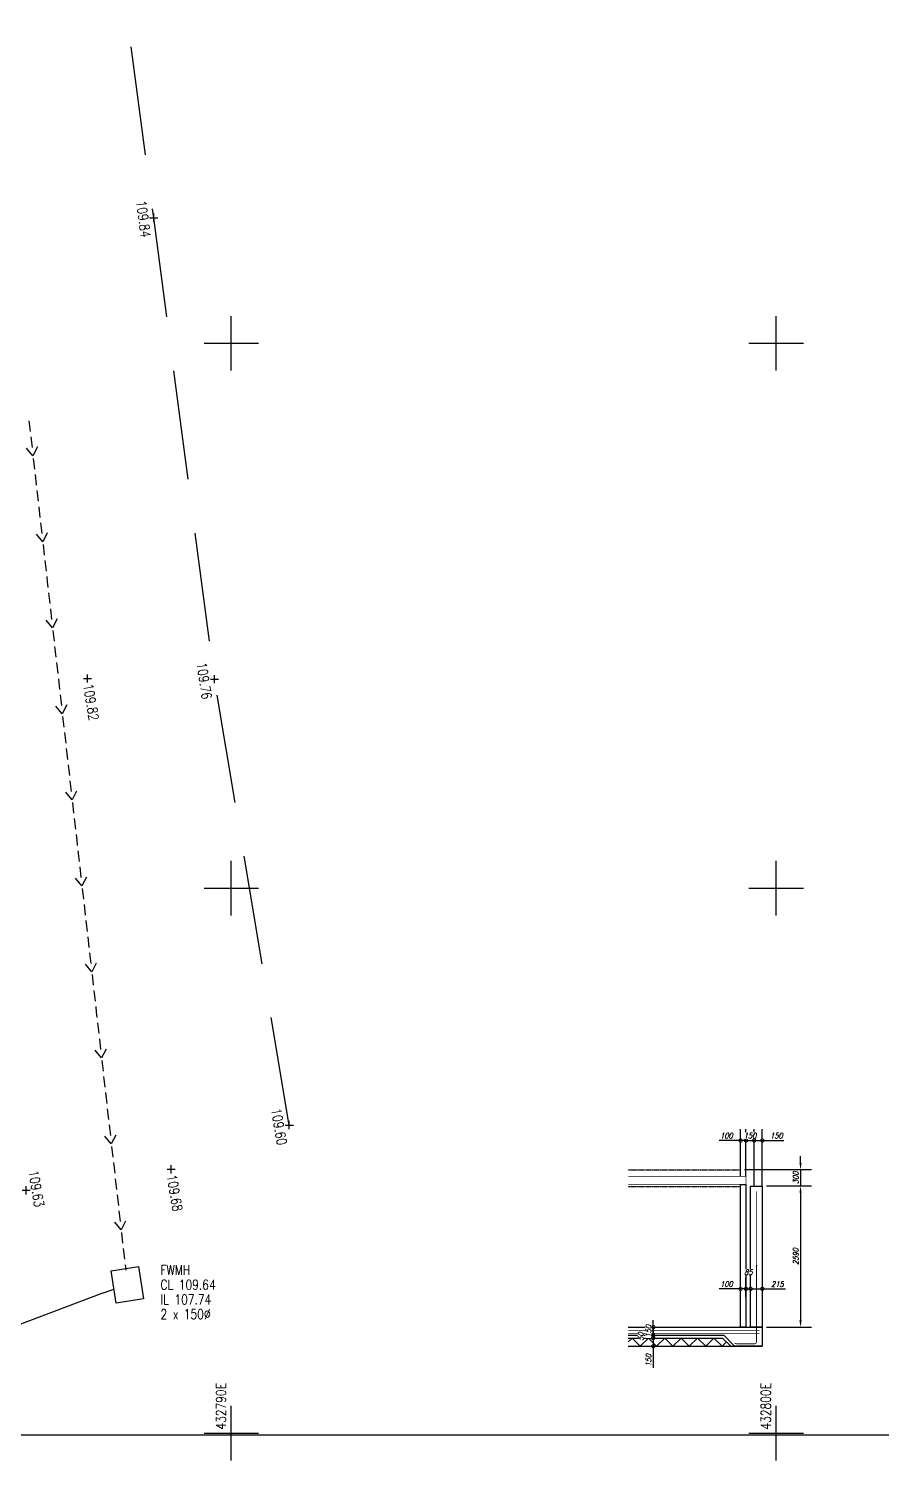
# Model space of a CAD drawing. Header units: millimetres. Extents: x 929802 to 1112248, y 1926852 to 2050811.
# Drawn here: x 998776 to 1014423, y 1969668 to 1995942 of the extents above; entities that cross this region are included whole.
import ezdxf
from ezdxf.enums import TextEntityAlignment as Align

# ---------------------------------------------------------------- set-up
doc = ezdxf.new("R2010")
doc.units = ezdxf.units.MM
doc.linetypes.add('16764-Topo$0$Dashed', pattern=[3, 2, -1])
doc.linetypes.add('PHANTOM2', pattern=[1.25, 0.625, -0.125, 0.125, -0.125, 0.125, -0.125])
doc.layers.get('Defpoints').update_dxf_attribs({"color": 41})
for name, color, linetype in [('16764-Topo$0$SV_$_Grid', 7, 'Continuous'), ('16764-Topo$0$SV_Drainage Text', 132, 'Continuous'), ('16764-Topo$0$SV_Misc Text', 7, 'Continuous'), ('16764-Topo$0$SV_Road Channels', 2, 'Continuous'), ('16764-Topo$0$SV_Road Levels', 7, 'Continuous'), ('16764-Topo$0$SV_Street Furniture', 9, 'Continuous'), ('CHB+00_Dims-GA', 8, 'Continuous'), ('CHB+00_Groundslab', 4, 'Continuous'), ('CHB+00_Levels', 8, 'Continuous'), ('CHB+00_Rebar', 1, 'Continuous'), ('CHB+00_Walls-LB Ghost', 252, 'Continuous'), ('CHB+01_Walls-LB', 3, 'Continuous'), ('CHB-00_SOPs', 211, 'Continuous'), ('X-Ref-Site', 7, 'Continuous')]:
    doc.layers.add(name, color=color, linetype=linetype)
doc.layers.get('X-Ref-Site').off()
doc.styles.add('16764-Topo$0$Default', font='RomanS', dxfattribs={"width": 0.8})
doc.styles.add('Romans15', font='romans.shx', dxfattribs={"width": 0.8, "oblique": 15})
doc.dimstyles.new('CHB_1-1', dxfattribs={"dimtxt": 2, "dimasz": 2.5, "dimexe": 4, "dimexo": 1.5, "dimgap": 0.75, "dimtad": 1, "dimdec": 0, "dimdsep": 46, "dimtxsty": 'Romans15', "dimcen": 1.5, "dimclrd": 8, "dimclre": 8, "dimclrt": 7, "dimadec": 0, "dimazin": 0, "dimtfac": 1, "dimtdec": 0, "dimtmove": 0, "dimatfit": 3, "dimfxl": 1, "dimarcsym": 0})

# ---------------------------------------------------------------- blocks, each defined once
blk = doc.blocks.new('16764-Topo$0$PT_PLUS')
at = {"color": 0, "linetype": 'Continuous', "flags": 128}
for points in [[(-0.5, 0), (0.5, 0)], [(0, -0.5), (0, 0.5)]]:
    blk.add_lwpolyline(points, dxfattribs=at)
blk = doc.blocks.new('16764-Topo$0$ARROW FOUL')
at = {"color": 32, "linetype": 'Continuous', "flags": 128}
for points in [[(0.144394, 0), (0, 0)], [(0.144394, 0), (1.383377, 0)], [(2.063735, 0), (1.383377, 0.093452)], [(1.383377, -0.089226), (1.383377, 0.093452)], [(1.383377, -0.089226), (2.063735, 0)]]:
    blk.add_lwpolyline(points, dxfattribs=at)
blk = doc.blocks.new('16764-Topo')
at = {"layer": '16764-Topo$0$SV_$_Grid', "color": 7, "linetype": 'Continuous', "flags": 128}
blk.add_lwpolyline([(432717.307774, 221799.962952), (432717.307774, 221880.642948), (432821.1047, 221880.642948), (432821.1047, 221799.962952)], close=True, dxfattribs=at)
for points in [[(432790, 221819.5), (432790, 221820.5)], [(432800, 221819.5), (432800, 221820.5)], [(432789.5, 221820), (432790.5, 221820)], [(432799.5, 221820), (432800.5, 221820)], [(432790, 221809.5), (432790, 221810.5)], [(432800, 221809.5), (432800, 221810.5)], [(432789.5, 221810), (432790.5, 221810)], [(432799.5, 221810), (432800.5, 221810)], [(432790, 221799.5), (432790, 221800.5)], [(432790, 221799.962952), (432790, 221800.462952)], [(432800, 221799.5), (432800, 221800.5)], [(432800, 221799.962952), (432800, 221800.462952)], [(432789.5, 221800), (432790.5, 221800)], [(432799.5, 221800), (432800.5, 221800)]]:
    blk.add_lwpolyline(points, dxfattribs=at)
at = {"layer": '16764-Topo$0$SV_Drainage Text', "color": 32, "linetype": 'Continuous'}
for p, q in [((432786.287127, 221818.579053), (432786.309577, 221818.38196)), ((432786.320802, 221818.283414), (432786.343252, 221818.086322)), ((432786.365887, 221817.887607), (432786.388337, 221817.690514)), ((432786.399562, 221817.591968), (432786.422012, 221817.394876)), ((432786.466912, 221817.000691), (432786.489362, 221816.803599)), ((432786.500587, 221816.705053), (432786.523037, 221816.50796)), ((432786.545672, 221816.309245), (432786.568122, 221816.112153)), ((432786.579347, 221816.013607), (432786.601798, 221815.816514)), ((432786.646698, 221815.42233), (432786.669148, 221815.225237)), ((432786.680373, 221815.126691), (432786.702823, 221814.929599)), ((432786.725458, 221814.730884), (432786.747908, 221814.533791)), ((432786.759133, 221814.435245), (432786.781583, 221814.238153)), ((432786.826483, 221813.843968), (432786.848933, 221813.646876)), ((432786.860158, 221813.54833), (432786.882609, 221813.351237)), ((432786.905243, 221813.152522), (432786.927694, 221812.95543)), ((432786.938919, 221812.856884), (432786.961369, 221812.659791)), ((432787.006269, 221812.265607), (432787.028719, 221812.068514)), ((432787.039944, 221811.969968), (432787.062394, 221811.772876)), ((432787.085029, 221811.574161), (432787.107479, 221811.377068)), ((432787.118704, 221811.278522), (432787.141154, 221811.08143)), ((432787.186054, 221810.687245), (432787.208505, 221810.490153)), ((432787.21973, 221810.391607), (432787.24218, 221810.194514)), ((432787.264815, 221809.995799), (432787.287265, 221809.798707)), ((432787.29849, 221809.700161), (432787.32094, 221809.503069)), ((432787.36584, 221809.108884), (432787.38829, 221808.911791)), ((432787.399515, 221808.813245), (432787.421965, 221808.616153)), ((432787.4446, 221808.417438), (432787.46705, 221808.220346)), ((432787.478275, 221808.121799), (432787.500725, 221807.924707)), ((432787.545626, 221807.530522), (432787.568076, 221807.33343)), ((432787.579301, 221807.234884), (432787.601751, 221807.037792)), ((432787.624386, 221806.839077), (432787.646836, 221806.641984)), ((432787.658061, 221806.543438), (432787.680511, 221806.346346)), ((432787.725411, 221805.952161), (432787.747861, 221805.755069)), ((432787.759086, 221805.656522), (432787.781536, 221805.45943)), ((432787.804171, 221805.260715), (432787.826621, 221805.063623)), ((432787.837846, 221804.965077), (432787.860297, 221804.767984)), ((432787.905197, 221804.373799), (432787.927647, 221804.176707)), ((432787.938872, 221804.078161), (432787.961322, 221803.881069)), ((432787.983957, 221803.682354), (432788.006407, 221803.485261)), ((432788.017632, 221803.386715), (432788.040082, 221803.189623)), ((432788.051307, 221803.091077), (432788.062532, 221802.99253))]:
    blk.add_line(p, q, dxfattribs=at)
at = {"layer": '16764-Topo$0$SV_Drainage Text', "color": 32, "linetype": 'Continuous', "flags": 128}
for points in [[(432786.44269, 221818.096929), (432786.360309, 221817.936575), (432786.243975, 221818.074294)], [(432786.433237, 221817.29633), (432786.444462, 221817.197783), (432786.455687, 221817.099237)], [(432786.622476, 221816.518568), (432786.540094, 221816.358214), (432786.423761, 221816.495933)], [(432786.613023, 221815.717968), (432786.624248, 221815.619422), (432786.635473, 221815.520876)], [(432786.802261, 221814.940206), (432786.71988, 221814.779853), (432786.603546, 221814.917571)], [(432786.792808, 221814.139607), (432786.804033, 221814.041061), (432786.815258, 221813.942514)], [(432786.982047, 221813.361845), (432786.899666, 221813.201491), (432786.783332, 221813.33921)], [(432786.972594, 221812.561245), (432786.983819, 221812.462699), (432786.995044, 221812.364153)], [(432787.161832, 221811.783483), (432787.079451, 221811.62313), (432786.963117, 221811.760848)], [(432787.152379, 221810.982884), (432787.163604, 221810.884338), (432787.174829, 221810.785791)], [(432787.341618, 221810.205122), (432787.259237, 221810.044768), (432787.142903, 221810.182487)], [(432787.332165, 221809.404522), (432787.34339, 221809.305976), (432787.354615, 221809.20743)], [(432787.521404, 221808.626761), (432787.439022, 221808.466407), (432787.322689, 221808.604126)], [(432787.51195, 221807.826161), (432787.523176, 221807.727615), (432787.534401, 221807.629069)], [(432787.701189, 221807.048399), (432787.618808, 221806.888045), (432787.502474, 221807.025764)], [(432787.691736, 221806.247799), (432787.702961, 221806.149253), (432787.714186, 221806.050707)], [(432787.880975, 221805.470038), (432787.798593, 221805.309684), (432787.68226, 221805.447403)], [(432787.871522, 221804.669438), (432787.882747, 221804.570892), (432787.893972, 221804.472346)], [(432788.06076, 221803.891676), (432787.978379, 221803.731322), (432787.862045, 221803.869041)]]:
    blk.add_lwpolyline(points, dxfattribs=at)
at = {"layer": '16764-Topo$0$SV_Road Channels', "color": 3, "linetype": '16764-Topo$0$Dashed', "flags": 128}
blk.add_lwpolyline([(432791.064304, 221805.654167), (432789.691934, 221813.834768), (432788.576257, 221822.30462), (432787.431987, 221831.030684), (432786.810854, 221838.486436), (432786.712023, 221845.699312), (432786.953904, 221852.046188)], dxfattribs=at)
at = {"layer": '16764-Topo$0$SV_Street Furniture', "color": 9, "flags": 128}
blk.add_lwpolyline([(432787.793312, 221802.97845), (432788.296938, 221803.059248), (432788.391981, 221802.466823), (432787.888355, 221802.386026)], close=True, dxfattribs=at)
at = {"layer": '16764-Topo$0$SV_Misc Text', "linetype": 'Continuous', "xscale": 1.40581, "yscale": 1.40581, "zscale": 1.40581, "rotation": 200.650645}
blk.add_blockref('16764-Topo$0$ARROW FOUL', (432787.844256, 221802.644653), dxfattribs=at)
at = {"layer": '16764-Topo$0$SV_Road Levels', "color": 3, "linetype": 'Continuous', "xscale": 0.15, "yscale": 0.15, "zscale": 0.15}
for p in [(432788.576257, 221822.30462), (432789.691934, 221813.834768), (432791.064304, 221805.654167), (432786.236869, 221804.455655)]:
    blk.add_blockref('16764-Topo$0$PT_PLUS', p, dxfattribs=at)
at = {"layer": '16764-Topo$0$SV_Road Levels', "color": 7, "linetype": 'Continuous', "xscale": 0.15, "yscale": 0.15, "zscale": 0.15}
for p in [(432787.362127, 221813.848738), (432788.898191, 221804.841308)]:
    blk.add_blockref('16764-Topo$0$PT_PLUS', p, dxfattribs=at)
at = {"layer": '16764-Topo$0$SV_$_Grid', "color": 7, "style": '16764-Topo$0$Default', "width": 0.8}
for s, p in [('432790E', (432789.9, 221800.062952)), ('432800E', (432799.9, 221800.062952))]:
    blk.add_text(s, height=0.18, rotation=90, dxfattribs=at).set_placement(p)
at = {"layer": '16764-Topo$0$SV_Drainage Text', "style": '16764-Topo$0$Default', "width": 0.8}
for s, p in [('FWMH', (432788.702441, 221802.902961)), ('CL 109.64', (432788.702441, 221802.632961)), ('IL 107.74', (432788.702441, 221802.362961)), ('2 x 150Ø', (432788.702441, 221802.092961))]:
    blk.add_text(s, height=0.18, dxfattribs=at).set_placement(p)
at = {"layer": '16764-Topo$0$SV_Road Levels', "color": 3, "style": '16764-Topo$0$Default', "width": 0.8}
for s, rotation, p in [('109.84', -82.512651, (432788.477109, 221822.291589)), ('109.76', -81.486402, (432789.593036, 221813.819963)), ('109.60', -80.476796, (432790.965682, 221805.637622))]:
    blk.add_text(s, height=0.18, rotation=rotation, dxfattribs=at).set_placement(p, align=Align.TOP_CENTER)
at = {"layer": '16764-Topo$0$SV_Road Levels', "color": 7, "style": '16764-Topo$0$Default', "width": 0.8}
for s, p in [('109.82', (432787.280361, 221813.73335)), ('109.68', (432788.816425, 221804.725921))]:
    blk.add_text(s, height=0.18, rotation=-80.322276, dxfattribs=at).set_placement(p)
at = {"layer": '16764-Topo$0$SV_Road Levels', "color": 3, "style": '16764-Topo$0$Default', "width": 0.8}
blk.add_text('109.63', height=0.18, rotation=-80.607025, dxfattribs=at).set_placement((432786.335528, 221804.471976), align=Align.CENTER)
blk = doc.blocks.new('_DotSmall')
at = {"color": 0, "linetype": 'ByBlock', "const_width": 0.5}
blk.add_lwpolyline([(-0.0625, 0, 1), (0.0625, 0, 1)], format="xyb", close=True, dxfattribs=at)
blk = doc.blocks.new('*D302')
at = {"layer": 'CHB+00_Dims-GA', "color": 8, "lineweight": -2, "transparency": 16777216}
for p, q in [((1011839, 1972665), (1011839, 1973015)), ((1011939, 1972665), (1011939, 1973015)), ((1011839, 1972815), (1011446, 1972815)), ((1011939, 1972815), (1011839, 1972815))]:
    blk.add_line(p, q, dxfattribs=at)
at = {"layer": 'Defpoints', "color": 0, "transparency": 16777216}
for p in [(1011939, 1972815), (1011839, 1972590), (1011939, 1972590)]:
    blk.add_point(p, dxfattribs=at)
at = {"layer": 'CHB+00_Dims-GA', "color": 8, "lineweight": -2, "transparency": 16777216, "xscale": 125, "yscale": 125, "zscale": 125, "rotation": 180}
blk.add_blockref('_DotSmall', (1011839, 1972815), dxfattribs=at)
at = {"layer": 'CHB+00_Dims-GA', "color": 8, "lineweight": -2, "transparency": 16777216, "xscale": 125, "yscale": 125, "zscale": 125}
blk.add_blockref('_DotSmall', (1011939, 1972815), dxfattribs=at)
at = {"layer": 'CHB+00_Dims-GA', "color": 7, "transparency": 16777216, "insert": (1011580, 1972903), "char_height": 100, "attachment_point": 5, "style": 'Romans15'}
blk.add_mtext('100', dxfattribs=at)
blk = doc.blocks.new('*D303')
at = {"layer": 'CHB+00_Dims-GA', "color": 8, "lineweight": -2, "transparency": 16777216}
for p, q in [((1011939, 1972665), (1011939, 1973015)), ((1012024, 1972665), (1012024, 1973015)), ((1011939, 1972815), (1012024, 1972815))]:
    blk.add_line(p, q, dxfattribs=at)
at = {"layer": 'Defpoints', "color": 0, "transparency": 16777216}
for p in [(1012024, 1972815), (1011939, 1972590), (1012024, 1972590)]:
    blk.add_point(p, dxfattribs=at)
at = {"layer": 'CHB+00_Dims-GA', "color": 8, "lineweight": -2, "transparency": 16777216, "xscale": 125, "yscale": 125, "zscale": 125, "rotation": 180}
blk.add_blockref('_DotSmall', (1011939, 1972815), dxfattribs=at)
at = {"layer": 'CHB+00_Dims-GA', "color": 8, "lineweight": -2, "transparency": 16777216, "xscale": 125, "yscale": 125, "zscale": 125}
blk.add_blockref('_DotSmall', (1012024, 1972815), dxfattribs=at)
at = {"layer": 'CHB+00_Dims-GA', "color": 7, "transparency": 16777216, "insert": (1011981, 1973121), "char_height": 100, "attachment_point": 5, "style": 'Romans15', "bg_fill": 3, "box_fill_scale": 1.1, "bg_fill_color": 256, "bg_fill_true_color": 13158600, "bg_fill_transparency": 0}
blk.add_mtext('85', dxfattribs=at)
blk = doc.blocks.new('*D304')
at = {"layer": 'CHB+00_Dims-GA', "color": 8, "lineweight": -2, "transparency": 16777216}
for p, q in [((1012024, 1972665), (1012024, 1973015)), ((1012239, 1972665), (1012239, 1973015)), ((1012024, 1972815), (1012239, 1972815)), ((1012239, 1972815), (1012664, 1972815))]:
    blk.add_line(p, q, dxfattribs=at)
at = {"layer": 'Defpoints', "color": 0, "transparency": 16777216}
for p in [(1012239, 1972815), (1012024, 1972590), (1012239, 1972590)]:
    blk.add_point(p, dxfattribs=at)
at = {"layer": 'CHB+00_Dims-GA', "color": 8, "lineweight": -2, "transparency": 16777216, "xscale": 125, "yscale": 125, "zscale": 125, "rotation": 180}
blk.add_blockref('_DotSmall', (1012024, 1972815), dxfattribs=at)
at = {"layer": 'CHB+00_Dims-GA', "color": 8, "lineweight": -2, "transparency": 16777216, "xscale": 125, "yscale": 125, "zscale": 125}
blk.add_blockref('_DotSmall', (1012239, 1972815), dxfattribs=at)
at = {"layer": 'CHB+00_Dims-GA', "color": 7, "transparency": 16777216, "insert": (1012514, 1972903), "char_height": 100, "attachment_point": 5, "style": 'Romans15'}
blk.add_mtext('215', dxfattribs=at)
blk = doc.blocks.new('*D305')
at = {"layer": 'CHB+00_Dims-GA', "color": 8, "lineweight": -2, "transparency": 16777216}
for p, q in [((1010237, 1972113), (1010237, 1972238)), ((1010237, 1972113), (1010237, 1971963)), ((1010237, 1971963), (1010237, 1971838))]:
    blk.add_line(p, q, dxfattribs=at)
at = {"layer": 'Defpoints', "color": 0, "transparency": 16777216}
for p in [(1011824, 1972113), (1011531, 1971963)]:
    blk.add_point(p, dxfattribs=at)
at = {"layer": 'CHB+00_Dims-GA', "color": 8, "lineweight": -2, "transparency": 16777216, "xscale": 125, "yscale": 125, "zscale": 125}
for p, rotation in [((1010237, 1972113), 270), ((1010237, 1971963), 90)]:
    blk.add_blockref('_DotSmall', p, dxfattribs=dict(at, rotation=rotation))
at = {"layer": 'CHB+00_Dims-GA', "color": 7, "transparency": 16777216, "insert": (1010150, 1972038), "char_height": 100, "attachment_point": 5, "rotation": 90, "style": 'Romans15', "bg_fill": 3, "box_fill_scale": 1.1, "bg_fill_color": 256, "bg_fill_true_color": 13158600, "bg_fill_transparency": 0}
blk.add_mtext('150', dxfattribs=at)
at = {"layer": 'Defpoints', "color": 0, "transparency": 16777216}
blk.add_point((1010237, 1971963), dxfattribs=at)
blk = doc.blocks.new('*D306')
at = {"layer": 'CHB+00_Dims-GA', "color": 8, "lineweight": -2, "transparency": 16777216}
for p, q in [((1010237, 1971913), (1010237, 1971763)), ((1010237, 1971763), (1010237, 1971369))]:
    blk.add_line(p, q, dxfattribs=at)
at = {"layer": 'Defpoints', "color": 0, "transparency": 16777216}
for p in [(1010237, 1971913), (1011510, 1971913), (1011731, 1971763)]:
    blk.add_point(p, dxfattribs=at)
at = {"layer": 'CHB+00_Dims-GA', "color": 8, "lineweight": -2, "transparency": 16777216, "xscale": 125, "yscale": 125, "zscale": 125}
for p, rotation in [((1010237, 1971913), 90), ((1010237, 1971763), 270)]:
    blk.add_blockref('_DotSmall', p, dxfattribs=dict(at, rotation=rotation))
at = {"layer": 'CHB+00_Dims-GA', "color": 7, "transparency": 16777216, "insert": (1010150, 1971504), "char_height": 100, "attachment_point": 5, "rotation": 90, "style": 'Romans15'}
blk.add_mtext('150', dxfattribs=at)
blk = doc.blocks.new('*D307')
at = {"layer": 'CHB+00_Dims-GA', "color": 8, "lineweight": -2, "transparency": 16777216}
for p, q in [((1010237, 1971963), (1010237, 1972088)), ((1010237, 1971963), (1010237, 1971913)), ((1010237, 1971913), (1010237, 1971788))]:
    blk.add_line(p, q, dxfattribs=at)
at = {"layer": 'Defpoints', "color": 0, "transparency": 16777216}
for p in [(1010237, 1971913), (1011510, 1971913), (1011531, 1971963)]:
    blk.add_point(p, dxfattribs=at)
at = {"layer": 'CHB+00_Dims-GA', "color": 7, "transparency": 16777216, "insert": (1010009, 1971938), "char_height": 100, "attachment_point": 5, "rotation": 90, "style": 'Romans15', "bg_fill": 3, "box_fill_scale": 1.1, "bg_fill_color": 256, "bg_fill_true_color": 13158600, "bg_fill_transparency": 0}
blk.add_mtext('50', dxfattribs=at)
at = {"layer": 'CHB+00_Dims-GA', "color": 8, "lineweight": -2, "transparency": 16777216, "xscale": 125, "yscale": 125, "zscale": 125}
for p, rotation in [((1010237, 1971963), 270), ((1010237, 1971913), 90)]:
    blk.add_blockref('_DotSmall', p, dxfattribs=dict(at, rotation=rotation))
blk = doc.blocks.new('*D377')
at = {"layer": 'CHB+00_Dims-GA', "color": 8, "lineweight": -2, "transparency": 16777216}
for p, q in [((1012314, 1974703), (1013140, 1974703)), ((1012940, 1974578), (1012940, 1972238)), ((1012314, 1972113), (1013140, 1972113))]:
    blk.add_line(p, q, dxfattribs=at)
at = {"layer": 'CHB+00_Dims-GA', "color": 8, "transparency": 16777216}
for points in [[(1012919, 1974578), (1012960, 1974578), (1012940, 1974703)], [(1012919, 1972238), (1012960, 1972238), (1012940, 1972113)]]:
    blk.add_solid(points, dxfattribs=at)
at = {"layer": 'Defpoints', "color": 0, "transparency": 16777216}
for p in [(1012239, 1974703), (1012239, 1972113), (1012940, 1972113)]:
    blk.add_point(p, dxfattribs=at)
at = {"layer": 'CHB+00_Dims-GA', "color": 7, "transparency": 16777216, "insert": (1012852, 1973408), "char_height": 100, "attachment_point": 5, "rotation": 90, "style": 'Romans15'}
blk.add_mtext('2590', dxfattribs=at)
blk = doc.blocks.new('*D378')
at = {"layer": 'CHB+00_Dims-GA', "color": 8, "lineweight": -2, "transparency": 16777216}
for p, q in [((1011914, 1975003), (1013140, 1975003)), ((1012940, 1975128), (1012940, 1975253)), ((1012940, 1975003), (1012940, 1974703)), ((1012314, 1974703), (1013140, 1974703)), ((1012940, 1974578), (1012940, 1974453))]:
    blk.add_line(p, q, dxfattribs=at)
at = {"layer": 'CHB+00_Dims-GA', "color": 8, "transparency": 16777216}
for points in [[(1012919, 1975128), (1012960, 1975128), (1012940, 1975003)], [(1012919, 1974578), (1012960, 1974578), (1012940, 1974703)]]:
    blk.add_solid(points, dxfattribs=at)
at = {"layer": 'Defpoints', "color": 0, "transparency": 16777216}
for p in [(1011839, 1975003), (1012239, 1974703), (1012940, 1974703)]:
    blk.add_point(p, dxfattribs=at)
at = {"layer": 'CHB+00_Dims-GA', "color": 7, "transparency": 16777216, "insert": (1012852, 1974853), "char_height": 100, "attachment_point": 5, "rotation": 90, "style": 'Romans15'}
blk.add_mtext('300', dxfattribs=at)
blk = doc.blocks.new('*D379')
at = {"layer": 'CHB+00_Dims-GA', "color": 8, "lineweight": -2, "transparency": 16777216}
for p, q in [((1011839, 1975538), (1011446, 1975538)), ((1011939, 1975538), (1011839, 1975538))]:
    blk.add_line(p, q, dxfattribs=at)
at = {"layer": 'Defpoints', "color": 0, "transparency": 16777216}
for p in [(1011939, 1975538), (1011839, 1975315), (1011939, 1975315)]:
    blk.add_point(p, dxfattribs=at)
at = {"layer": 'CHB+00_Dims-GA', "color": 8, "lineweight": -2, "transparency": 16777216, "xscale": 125, "yscale": 125, "zscale": 125, "rotation": 180}
blk.add_blockref('_DotSmall', (1011839, 1975538), dxfattribs=at)
at = {"layer": 'CHB+00_Dims-GA', "color": 8, "lineweight": -2, "transparency": 16777216, "xscale": 125, "yscale": 125, "zscale": 125}
blk.add_blockref('_DotSmall', (1011939, 1975538), dxfattribs=at)
at = {"layer": 'CHB+00_Dims-GA', "color": 7, "transparency": 16777216, "insert": (1011580, 1975626), "char_height": 100, "attachment_point": 5, "style": 'Romans15', "bg_fill": 3, "box_fill_scale": 1.1, "bg_fill_color": 256, "bg_fill_true_color": 13158600, "bg_fill_transparency": 0}
blk.add_mtext('100', dxfattribs=at)
blk = doc.blocks.new('*D380')
at = {"layer": 'CHB+00_Dims-GA', "color": 8, "lineweight": -2, "transparency": 16777216}
blk.add_line((1011939, 1975538), (1012089, 1975538), dxfattribs=at)
at = {"layer": 'Defpoints', "color": 0, "transparency": 16777216}
for p in [(1011939, 1975315), (1012089, 1975317)]:
    blk.add_point(p, dxfattribs=at)
at = {"layer": 'CHB+00_Dims-GA', "color": 8, "lineweight": -2, "transparency": 16777216, "xscale": 125, "yscale": 125, "zscale": 125, "rotation": 180}
blk.add_blockref('_DotSmall', (1011939, 1975538), dxfattribs=at)
at = {"layer": 'CHB+00_Dims-GA', "color": 8, "lineweight": -2, "transparency": 16777216, "xscale": 125, "yscale": 125, "zscale": 125}
blk.add_blockref('_DotSmall', (1012089, 1975538), dxfattribs=at)
at = {"layer": 'CHB+00_Dims-GA', "color": 7, "transparency": 16777216, "insert": (1012014, 1975626), "char_height": 100, "attachment_point": 5, "style": 'Romans15', "bg_fill": 3, "box_fill_scale": 1.1, "bg_fill_color": 256, "bg_fill_true_color": 13158600, "bg_fill_transparency": 0}
blk.add_mtext('150', dxfattribs=at)
at = {"layer": 'Defpoints', "color": 0, "transparency": 16777216}
blk.add_point((1012089, 1975538), dxfattribs=at)
blk = doc.blocks.new('*D308')
at = {"layer": 'CHB+00_Dims-GA', "color": 8, "lineweight": -2, "transparency": 16777216}
for p, q in [((1012089, 1975538), (1012239, 1975538)), ((1012239, 1975538), (1012632, 1975538))]:
    blk.add_line(p, q, dxfattribs=at)
at = {"layer": 'Defpoints', "color": 0, "transparency": 16777216}
for p in [(1012239, 1975538), (1012089, 1975317), (1012239, 1975317)]:
    blk.add_point(p, dxfattribs=at)
at = {"layer": 'CHB+00_Dims-GA', "color": 8, "lineweight": -2, "transparency": 16777216, "xscale": 125, "yscale": 125, "zscale": 125, "rotation": 180}
blk.add_blockref('_DotSmall', (1012089, 1975538), dxfattribs=at)
at = {"layer": 'CHB+00_Dims-GA', "color": 8, "lineweight": -2, "transparency": 16777216, "xscale": 125, "yscale": 125, "zscale": 125}
blk.add_blockref('_DotSmall', (1012239, 1975538), dxfattribs=at)
at = {"layer": 'CHB+00_Dims-GA', "color": 7, "transparency": 16777216, "insert": (1012498, 1975626), "char_height": 100, "attachment_point": 5, "style": 'Romans15', "bg_fill": 3, "box_fill_scale": 1.1, "bg_fill_color": 256, "bg_fill_true_color": 13158600, "bg_fill_transparency": 0}
blk.add_mtext('150', dxfattribs=at)

msp = doc.modelspace()

# ---------------------------------------------------------------- linework, layer by layer
at = {"layer": 'CHB+00_Groundslab', "linetype": 'Continuous', "const_width": 12}
msp.add_lwpolyline([(1009777.17, 1974732.6), (1011938.75, 1974732.6), (1011938.75, 1974882.6), (1009777.17, 1974882.6)], dxfattribs=at)
at = {"layer": 'CHB+00_Groundslab'}
for points in [[(1009777.17, 1972112.6), (1012238.75, 1972112.6), (1012238.75, 1971762.6)], [(1009777.17, 1971962.6), (1011530.75, 1971962.6), (1011730.75, 1971762.6), (1012238.75, 1971762.6)]]:
    msp.add_lwpolyline(points, dxfattribs=at)
at = {"layer": 'CHB+00_Groundslab', "color": 8}
for points in [[(1009777.17, 1971840.62), (1009849.16, 1971912.6), (1009999.16, 1971762.6)], [(1009777.17, 1971912.6), (1011510.04, 1971912.6), (1011660.04, 1971762.6), (1011660.04, 1971762.6)], [(1009999.16, 1971762.6), (1010149.16, 1971912.6), (1010299.16, 1971762.6)], [(1010299.16, 1971762.6), (1010449.16, 1971912.6), (1010599.16, 1971762.6)], [(1010599.16, 1971762.6), (1010749.16, 1971912.6), (1010899.16, 1971762.6)], [(1010899.16, 1971762.6), (1011049.16, 1971912.6), (1011199.16, 1971762.6)], [(1011199.16, 1971762.6), (1011349.16, 1971912.6), (1011499.16, 1971762.6)], [(1011499.16, 1971762.6), (1011579.6, 1971843.04)]]:
    msp.add_lwpolyline(points, dxfattribs=at)
at = {"layer": 'CHB+00_Groundslab', "linetype": 'Continuous'}
msp.add_lwpolyline([(1012238.75, 1971762.6), (1011730.75, 1971762.6), (1011530.75, 1971962.6)], dxfattribs=at)
at = {"layer": 'CHB+00_Groundslab', "color": 7}
msp.add_lwpolyline([(1009777.17, 1971762.6), (1011755.75, 1971762.6)], dxfattribs=at)
at = {"layer": 'CHB+00_Levels', "linetype": 'PHANTOM2', "ltscale": 12.5}
for points in [[(1009777.17, 1975002.6), (1011838.75, 1975002.6)], [(1009777.17, 1974695.1), (1011838.75, 1974695.1)]]:
    msp.add_lwpolyline(points, dxfattribs=at)
at = {"layer": 'CHB+00_Rebar', "color": 7, "const_width": 12}
msp.add_lwpolyline([(1012125.71, 1974604.9), (1012131.25, 1974552.6), (1012131.34, 1972162.6), (1012125.34, 1972112.6)], dxfattribs=at)
at = {"layer": 'CHB+00_Rebar', "const_width": 16}
msp.add_lwpolyline([(1012139.3, 1973252.39), (1012131.3, 1973212.39), (1012131.28, 1972347.4), (1012131.34, 1971845.6, -0.41421356), (1012091.34, 1971805.6), (1011780.75, 1971805.6), (1011730.75, 1971813.6)], format="xyb", dxfattribs=at)
at = {"layer": 'CHB+00_Rebar', "linetype": 'PHANTOM2', "const_width": 10}
for points in [[(1009777.17, 1972052.6), (1012188.75, 1972052.6)], [(1009777.17, 1971997.6), (1012188.75, 1971997.6)]]:
    msp.add_lwpolyline(points, dxfattribs=at)
at = {"layer": 'CHB+00_Walls-LB Ghost', "color": 3}
msp.add_lwpolyline([(1011938.75, 1972112.6), (1011838.75, 1972112.6), (1011838.75, 1974732.6), (1011938.75, 1974732.6)], close=True, dxfattribs=at)
at = {"layer": 'CHB+00_Walls-LB Ghost', "color": 1}
msp.add_lwpolyline([(1012238.75, 1972112.6), (1012023.75, 1972112.6), (1012023.75, 1974702.6), (1012238.75, 1974702.6)], close=True, dxfattribs=at)
at = {"layer": 'CHB+01_Walls-LB', "linetype": 'Continuous'}
for points in [[(1011838.75, 1974882.6), (1011838.75, 1975747.66)], [(1011938.75, 1974882.6), (1011938.75, 1975747.66)], [(1012088.75, 1974702.6), (1012088.75, 1975747.66)], [(1012238.75, 1974702.6), (1012238.75, 1975747.66)]]:
    msp.add_lwpolyline(points, dxfattribs=at)
at = {"layer": 'CHB-00_SOPs', "color": 8, "linetype": 'Continuous'}
for p, q in [((1002494, 1989918.14), (1002494, 1990418.14)), ((1002244, 1990168.14), (1002744, 1990168.14))]:
    msp.add_line(p, q, dxfattribs=at)

# ---------------------------------------------------------------- block references
at = {"layer": 'X-Ref-Site', "linetype": 'Continuous', "xscale": 1000, "yscale": 1000, "zscale": 1000}
msp.add_blockref('16764-Topo', (-431787506, -219829832), dxfattribs=at)

# ---------------------------------------------------------------- dimensions: what is measured, and where the dimension line sits
at = {"layer": 'CHB+00_Dims-GA', "color": 8}
for base, p1, p2, override, picture, middle in [((1012939.65, 1974702.6), (1011838.75, 1975002.6), (1012238.75, 1974702.6), {"dimscale": 50, "dimsah": 1}, '*D378', (1012852.15, 1974852.6)), ((1012939.65, 1972112.6), (1012238.75, 1974702.6), (1012238.75, 1972112.6), {"dimscale": 50, "dimjust": 0, "dimsah": 1}, '*D377', (1012852.15, 1973407.6))]:
    dim = msp.add_linear_dim(base=base, p1=p1, p2=p2, angle=90, dimstyle='CHB_1-1', override=override, dxfattribs=at)
    dim.commit()
    dim.dimension.update_dxf_attribs({"geometry": picture, "text_midpoint": middle})
dim = msp.add_linear_dim(base=(1011938.75, 1972815.1), p1=(1011838.75, 1972590.1), p2=(1011938.75, 1972590.1), dimstyle='CHB_1-1', override={"dimscale": 50, "dimjust": 1, "dimblk1": 'DotSmall', "dimblk2": 'DotSmall', "dimsah": 1}, dxfattribs=at)
dim.commit()
dim.dimension.update_dxf_attribs({"geometry": '*D302', "text_midpoint": (1011579.69, 1972902.6)})

# ---------------------------------------------------------------- next in the draw order: dimensions: what is measured, and where the dimension line sits
dim = msp.add_linear_dim(base=(1011938.75, 1975538.27), p1=(1011838.75, 1975315.13), p2=(1011938.75, 1975315.13), dimstyle='CHB_1-1', override={"dimscale": 50, "dimjust": 1, "dimblk1": 'DotSmall', "dimblk2": 'DotSmall', "dimsah": 1, "dimse1": 1, "dimse2": 1, "dimtix": 1, "dimtfill": 1}, dxfattribs=at)
dim.commit()
dim.dimension.update_dxf_attribs({"geometry": '*D379', "text_midpoint": (1011579.69, 1975538.27), "dimtype": 160})
dim = msp.add_linear_dim(base=(1012023.75, 1972815.1), p1=(1011938.75, 1972590.1), p2=(1012023.75, 1972590.1), dimstyle='CHB_1-1', override={"dimscale": 50, "dimblk1": 'DotSmall', "dimblk2": 'DotSmall', "dimsah": 1, "dimtmove": 2, "dimtfill": 1}, dxfattribs=at)
dim.commit()
dim.dimension.update_dxf_attribs({"geometry": '*D303', "text_midpoint": (1011981.25, 1973121.35)})
at = {"layer": 'CHB+00_Dims-GA'}
dim = msp.add_linear_dim(base=(1010237.48, 1971962.6), p1=(1011823.75, 1972112.6), p2=(1011530.75, 1971962.6), angle=90, dimstyle='CHB_1-1', override={"dimscale": 50, "dimblk1": 'DotSmall', "dimblk2": 'DotSmall', "dimsah": 1, "dimse1": 1, "dimse2": 1, "dimtix": 1, "dimtfill": 1}, dxfattribs=at)
dim.commit()
dim.dimension.update_dxf_attribs({"geometry": '*D305', "text_midpoint": (1010149.98, 1972037.6)})

# ---------------------------------------------------------------- next in the draw order: dimensions: what is measured, and where the dimension line sits
at = {"layer": 'CHB+00_Dims-GA', "color": 8}
for base, p1, p2, override, picture, middle in [((1012088.75, 1975538.27), (1011938.75, 1975315.13), (1012088.75, 1975316.63), {"dimscale": 50, "dimjust": 1, "dimblk1": 'DotSmall', "dimblk2": 'DotSmall', "dimsah": 1, "dimse1": 1, "dimse2": 1, "dimtix": 1, "dimtfill": 1}, '*D380', (1012013.75, 1975538.27)), ((1012238.75, 1972815.1), (1012023.75, 1972590.1), (1012238.75, 1972590.1), {"dimscale": 50, "dimjust": 2, "dimblk1": 'DotSmall', "dimblk2": 'DotSmall', "dimsah": 1}, '*D304', (1012513.7, 1972815.1))]:
    dim = msp.add_linear_dim(base=base, p1=p1, p2=p2, dimstyle='CHB_1-1', override=override, dxfattribs=at)
    dim.commit()
    dim.dimension.update_dxf_attribs({"geometry": picture, "text_midpoint": middle, "dimtype": 160})
at = {"layer": 'CHB+00_Dims-GA'}
dim = msp.add_linear_dim(base=(1010237.48, 1971912.6), p1=(1011730.75, 1971762.6), p2=(1011510.04, 1971912.6), angle=90, dimstyle='CHB_1-1', override={"dimscale": 50, "dimblk1": 'DotSmall', "dimblk2": 'DotSmall', "dimsah": 1, "dimse1": 1, "dimse2": 1}, dxfattribs=at)
dim.commit()
dim.dimension.update_dxf_attribs({"geometry": '*D306', "text_midpoint": (1010237.48, 1971503.54), "dimtype": 160})

# ---------------------------------------------------------------- next in the draw order: dimensions: what is measured, and where the dimension line sits
at = {"layer": 'CHB+00_Dims-GA', "color": 8}
dim = msp.add_linear_dim(base=(1012238.75, 1975538.27), p1=(1012088.75, 1975316.63), p2=(1012238.75, 1975316.63), dimstyle='CHB_1-1', override={"dimscale": 50, "dimjust": 1, "dimblk1": 'DotSmall', "dimblk2": 'DotSmall', "dimsah": 1, "dimse1": 1, "dimse2": 1, "dimtix": 1, "dimtfill": 1}, dxfattribs=at)
dim.commit()
dim.dimension.update_dxf_attribs({"geometry": '*D308', "text_midpoint": (1012497.81, 1975538.27), "dimtype": 160})
at = {"layer": 'CHB+00_Dims-GA'}
dim = msp.add_linear_dim(base=(1010237.48, 1971912.6), p1=(1011530.75, 1971962.6), p2=(1011510.04, 1971912.6), angle=90, dimstyle='CHB_1-1', override={"dimscale": 50, "dimblk1": 'DotSmall', "dimblk2": 'DotSmall', "dimsah": 1, "dimse1": 1, "dimse2": 1, "dimtix": 1, "dimtmove": 2, "dimtfill": 1}, dxfattribs=at)
dim.commit()
dim.dimension.update_dxf_attribs({"geometry": '*D307', "text_midpoint": (1010008.71, 1971937.6), "dimtype": 160})

doc.saveas('drawing.dxf')
